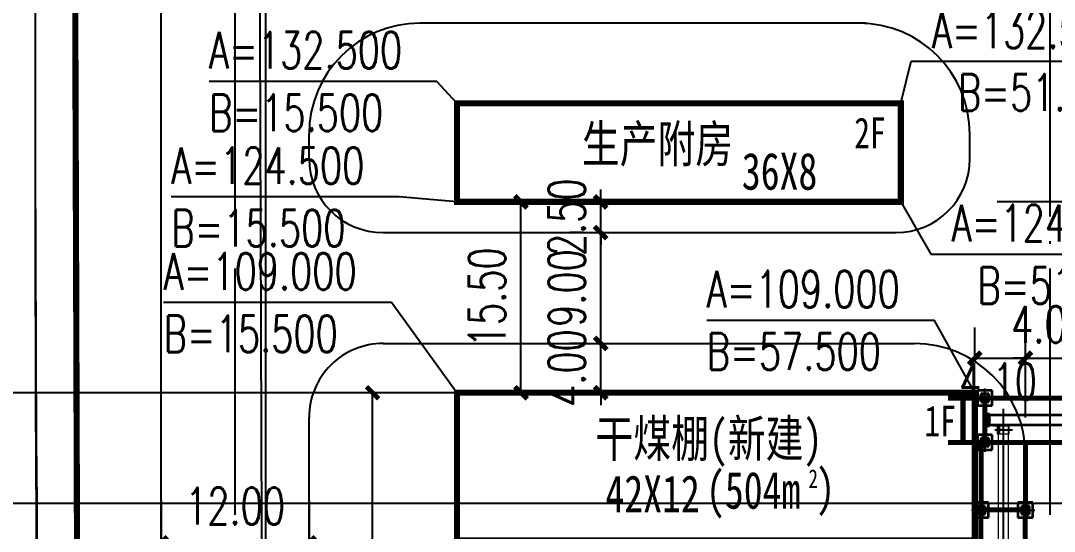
# Model space of a CAD drawing. Extents: x -170 to 1091, y -90 to 504.
# Drawn here: x -19.9 to 63.9, y 97.7 to 139.2 of the extents above; entities that cross this region are included whole.
import ezdxf

# ---------------------------------------------------------------- set-up
doc = ezdxf.new("R2010")
doc.units = 0
doc.header["$LTSCALE"] = 1000
for name, pattern in [('CENTER', [50.8, 31.75, -6.35, 6.35, -6.35]), ('DOTE', [2.42, 2, -0.2, 0.02, -0.2]), ('点画线', [18, 12, -2, 2, -2])]:
    doc.linetypes.add(name, pattern=pattern)
doc.layers.get('0').update_dxf_attribs({"linetype": 'CONTINUOUS'})
doc.layers.get('Defpoints').update_dxf_attribs({"linetype": 'CONTINUOUS'})
for name, color, linetype in [('DIM_COOR', 3, 'CONTINUOUS'), ('DIM_SYMB', 3, 'CONTINUOUS'), ('DOTE', 1, 'DOTE'), ('PUB_DIM', 3, 'CONTINUOUS'), ('PUB_TEXT', 7, 'CONTINUOUS'), ('road', 2, 'CONTINUOUS'), ('中心线层', 1, 'CENTER'), ('地形', 8, 'CONTINUOUS'), ('已建', 8, 'CONTINUOUS'), ('方格网', 6, 'CONTINUOUS'), ('选址蓝线', 5, 'CONTINUOUS')]:
    doc.layers.add(name, color=color, linetype=linetype)
doc.layers.add('EB0', color=7, linetype='CONTINUOUS', lineweight=35)
doc.styles.add('_TCH_DIM', font='SIMPLEX', dxfattribs={"bigfont": 'GBCBIG'})
doc.styles.add('_TCH_DIM_T3', font='SIMPLEX', dxfattribs={"width": 0.705882, "bigfont": 'GBCBIG'})
doc.styles.add('DIM_FONT', font='SIMPLEX', dxfattribs={"width": 0.7, "bigfont": 'GBCBIG'})
doc.styles.get("Standard").update_dxf_attribs({"font": '', "width": 0.75})
doc.styles.get('STANDARD').set_extended_font_data('SimSun')
doc.dimstyles.new('_TCH_ARCH_M_M&&1', dxfattribs={"dimtxt": 2.975, "dimasz": 1, "dimexe": 2.5, "dimexo": 3, "dimgap": 1.2625, "dimtad": 1, "dimtxsty": '_TCH_DIM_T3', "dimblk": 'ARCHTICK', "dimcen": 2.5, "dimclrt": 7, "dimazin": 2, "dimtfac": 1, "dimtdec": 0, "dimtix": 1, "dimtmove": 2, "dimatfit": 3})
doc.dimstyles.new('DIMN1', dxfattribs={"dimscale": 0.01, "dimtxt": 300, "dimasz": 100, "dimexe": 250, "dimexo": 300, "dimgap": 150, "dimtad": 1, "dimtxsty": 'DIM_FONT', "dimblk": 'ARCHTICK', "dimcen": 2.5, "dimclrt": 7, "dimazin": 2, "dimtfac": 1, "dimtdec": 0, "dimtix": 1, "dimtmove": 2, "dimatfit": 3, "dimldrblk": 'ARCHTICK'})

# ---------------------------------------------------------------- blocks, each defined once
blk = doc.blocks.new('_ArchTick')
at = {"color": 0, "linetype": 'ByBlock', "const_width": 0.4}
blk.add_lwpolyline([(-0.5, -0.5), (0.5, 0.5)], dxfattribs=at)
blk = doc.blocks.new('*D328')
at = {"layer": 'Defpoints', "color": 0, "linetype": 'Continuous', "transparency": 16777216}
for p in [(-8.5, 103.235), (3.5, 103.235), (3.5, 96.801)]:
    blk.add_point(p, dxfattribs=at)
at = {"layer": 'PUB_DIM', "color": 0, "linetype": 'Continuous', "lineweight": -2, "transparency": 16777216}
for p, q in [((-8.5, 100.235), (-8.5, 94.301)), ((3.5, 100.235), (3.5, 94.301)), ((-8.5, 96.801), (3.5, 96.801))]:
    blk.add_line(p, q, dxfattribs=at)
at = {"layer": 'PUB_DIM', "color": 0, "linetype": 'Continuous', "lineweight": -2, "transparency": 16777216, "rotation": 180}
blk.add_blockref('_ArchTick', (-8.5, 96.801), dxfattribs=at)
at = {"layer": 'PUB_DIM', "color": 0, "linetype": 'Continuous', "lineweight": -2, "transparency": 16777216}
blk.add_blockref('_ArchTick', (3.5, 96.801), dxfattribs=at)
at = {"layer": 'PUB_DIM', "color": 7, "linetype": 'Continuous', "transparency": 16777216, "insert": (-2.5, 99.801), "char_height": 3, "attachment_point": 5, "style": 'DIM_FONT'}
blk.add_mtext('\\A1;12.00', dxfattribs=at)
blk = doc.blocks.new('*D319')
at = {"layer": 'Defpoints', "color": 0, "linetype": 'Continuous', "transparency": 16777216}
for p in [(8.654, 109), (15.815, 109), (15.815, 37)]:
    blk.add_point(p, dxfattribs=at)
at = {"layer": 'PUB_DIM', "color": 0, "linetype": 'Continuous', "lineweight": -2, "transparency": 16777216}
for p, q in [((12.815, 109), (6.154, 109)), ((8.653, 37), (8.654, 109)), ((12.815, 37), (6.153, 37))]:
    blk.add_line(p, q, dxfattribs=at)
for p, rotation in [((8.654, 109), 89.99994012853249), ((8.653, 37), 269.9999401285325)]:
    blk.add_blockref('_ArchTick', p, dxfattribs=dict(at, rotation=rotation))
at = {"layer": 'PUB_DIM', "color": 7, "linetype": 'Continuous', "transparency": 16777216, "insert": (5.904, 73), "char_height": 2.975, "attachment_point": 5, "rotation": 89.99994, "style": '_TCH_DIM_T3'}
blk.add_mtext('\\A1;72.00', dxfattribs=at)
blk = doc.blocks.new('*X303')
at = {"layer": 'EB0', "color": 2}
for p, q in [((600, 594), (-600, 594)), ((-600, 594), (-600, -606)), ((325, 318), (-325, 318)), ((-325, 318), (-325, -332)), ((-200, 194), (-179, 194)), ((-200, -206), (-200, 194)), ((-179, 20), (-179, 194)), ((-159, 0), (159, 0)), ((200, 194), (179, 194)), ((179, 20), (179, 194)), ((200, -206), (200, 194)), ((325, -332), (325, 318)), ((600, -606), (600, 594)), ((-600, -606), (600, -606)), ((-325, -332), (325, -332)), ((-200, -206), (-179, -206)), ((-179, -206), (-179, -33)), ((-159, -13), (159, -13)), ((179, -206), (179, -33)), ((200, -206), (179, -206))]:
    blk.add_line(p, q, dxfattribs=at)
for centre, start, end in [((-159, 20), 180, 270), ((159, 20), 270, 360), ((-159, -33), 90, 180), ((159, -33), 0, 90)]:
    blk.add_arc(centre, 20, start, end, dxfattribs=at)
at = {"layer": '中心线层'}
blk.add_line((0, -795), (0, 773), dxfattribs=at)
at = {"layer": '中心线层', "linetype": '点画线', "lineweight": 18}
blk.add_line((-603, -6), (603, -6), dxfattribs=at)
blk = doc.blocks.new('*X304')
at = {"layer": 'EB0', "color": 2}
for p, q in [((600, 606), (-600, 606)), ((-600, 606), (-600, -594)), ((325, 332), (-325, 332)), ((-325, 332), (-325, -318)), ((-200, 206), (-179, 206)), ((-200, 206), (-200, -194)), ((-179, 206), (-179, 33)), ((159, 13), (-159, 13)), ((159, 0), (-159, 0)), ((200, 206), (179, 206)), ((179, 206), (179, 33)), ((200, 206), (200, -194)), ((325, -318), (325, 332)), ((600, -594), (600, 606)), ((-600, -594), (600, -594)), ((-325, -318), (325, -318)), ((-200, -194), (-179, -194)), ((-179, -20), (-179, -194)), ((179, -20), (179, -194)), ((200, -194), (179, -194))]:
    blk.add_line(p, q, dxfattribs=at)
for centre, start, end in [((-159, 33), 180, 270), ((-159, -20), 90, 180), ((159, 33), 270, 0), ((159, -20), 0, 90)]:
    blk.add_arc(centre, 20, start, end, dxfattribs=at)
at = {"layer": '中心线层', "linetype": '点画线', "lineweight": 18}
blk.add_line((603, 6), (-603, 6), dxfattribs=at)
at = {"layer": '中心线层'}
blk.add_line((0, 795), (0, -773), dxfattribs=at)
blk = doc.blocks.new('*X305')
at = {"layer": 'EB0', "color": 2}
for p, q in [((-606, 600), (-606, -600)), ((594, 600), (-606, 600)), ((-332, 325), (-332, -325)), ((318, 325), (-332, 325)), ((-206, 200), (-206, 179)), ((-206, 200), (194, 200)), ((-206, 179), (-33, 179)), ((-13, 159), (-13, -159)), ((0, 159), (0, -159)), ((20, 179), (194, 179)), ((194, 200), (194, 179)), ((318, -325), (318, 325)), ((594, -600), (594, 600)), ((-606, -600), (594, -600)), ((-332, -325), (318, -325)), ((-206, -200), (-206, -179)), ((-206, -179), (-33, -179)), ((-206, -200), (194, -200)), ((20, -179), (194, -179)), ((194, -200), (194, -179))]:
    blk.add_line(p, q, dxfattribs=at)
for centre, start, end in [((-33, 159), 360, 90), ((20, 159), 90, 180), ((-33, -159), 270, 0), ((20, -159), 180, 270)]:
    blk.add_arc(centre, 20, start, end, dxfattribs=at)
at = {"layer": '中心线层'}
blk.add_line((-795, 0), (773, 0), dxfattribs=at)
at = {"layer": '中心线层', "linetype": '点画线', "lineweight": 18}
blk.add_line((-6, 603), (-6, -603), dxfattribs=at)
blk = doc.blocks.new('*X306')
at = {"layer": 'EB0', "color": 2}
for p, q in [((606, 600), (-594, 600)), ((-594, 600), (-594, -600)), ((332, 325), (-318, 325)), ((-318, 325), (-318, -325)), ((-194, 200), (-194, 179)), ((206, 200), (-194, 200)), ((-20, 179), (-194, 179)), ((0, -159), (0, 159)), ((13, -159), (13, 159)), ((206, 179), (33, 179)), ((206, 200), (206, 179)), ((332, -325), (332, 325)), ((606, -600), (606, 600)), ((-594, -600), (606, -600)), ((-318, -325), (332, -325)), ((-194, -200), (-194, -179)), ((-20, -179), (-194, -179)), ((206, -200), (-194, -200)), ((206, -179), (33, -179)), ((206, -200), (206, -179))]:
    blk.add_line(p, q, dxfattribs=at)
for centre, start, end in [((-20, 159), 360, 90), ((33, 159), 90, 180), ((-20, -159), 270, 0), ((33, -159), 180, 270)]:
    blk.add_arc(centre, 20, start, end, dxfattribs=at)
at = {"layer": '中心线层', "linetype": '点画线', "lineweight": 18}
blk.add_line((6, -603), (6, 603), dxfattribs=at)
at = {"layer": '中心线层'}
blk.add_line((795, 0), (-773, 0), dxfattribs=at)
blk = doc.blocks.new('*D326')
at = {"layer": 'Defpoints', "color": 0, "linetype": 'Continuous', "transparency": 16777216}
for p in [(65.6, 111.799), (65.6, 109.96), (61.6, 104)]:
    blk.add_point(p, dxfattribs=at)
at = {"layer": 'PUB_DIM', "color": 0, "linetype": 'Continuous', "lineweight": -2, "transparency": 16777216}
for p, q in [((61.6, 107), (61.6, 114.299)), ((65.6, 112.96), (65.6, 114.299)), ((61.6, 111.799), (60.6, 111.799)), ((61.6, 111.799), (65.6, 111.799)), ((65.6, 111.799), (66.6, 111.799))]:
    blk.add_line(p, q, dxfattribs=at)
for p, rotation in [((61.6, 111.799), 359.9999401232867), ((65.6, 111.799), 179.9999401232867)]:
    blk.add_blockref('_ArchTick', p, dxfattribs=dict(at, rotation=rotation))
at = {"layer": 'PUB_DIM', "color": 7, "linetype": 'Continuous', "transparency": 16777216, "insert": (63.6, 114.549), "char_height": 2.975, "attachment_point": 5, "rotation": 359.99994, "style": '_TCH_DIM_T3'}
blk.add_mtext('\\A1;4.00', dxfattribs=at)
blk = doc.blocks.new('*D327')
at = {"layer": 'Defpoints', "color": 0, "linetype": 'Continuous', "transparency": 16777216}
for p in [(61.6, 111.799), (57.5, 109), (61.6, 109)]:
    blk.add_point(p, dxfattribs=at)
at = {"layer": 'PUB_DIM', "color": 0, "linetype": 'Continuous', "lineweight": -2, "transparency": 16777216}
for p, q in [((57.5, 112), (57.5, 114.299)), ((61.6, 112), (61.6, 114.299)), ((57.5, 111.799), (61.6, 111.799))]:
    blk.add_line(p, q, dxfattribs=at)
for p, rotation in [((57.5, 111.799), 179.9999401232867), ((61.6, 111.799), 359.9999401232867)]:
    blk.add_blockref('_ArchTick', p, dxfattribs=dict(at, rotation=rotation))
at = {"layer": 'PUB_DIM', "color": 7, "linetype": 'Continuous', "transparency": 16777216, "insert": (59.389, 109.909), "char_height": 2.975, "attachment_point": 5, "rotation": 359.99994, "style": '_TCH_DIM_T3'}
blk.add_mtext('\\A1;4.10', dxfattribs=at)
blk = doc.blocks.new('*D320')
at = {"layer": 'Defpoints', "color": 0, "linetype": 'Continuous', "transparency": 16777216}
for p in [(27.154, 113), (27.853, 113), (27.853, 109)]:
    blk.add_point(p, dxfattribs=at)
at = {"layer": 'PUB_DIM', "color": 0, "linetype": 'Continuous', "lineweight": -2, "transparency": 16777216}
for p, q in [((27.154, 113), (27.154, 114)), ((24.853, 113), (24.654, 113)), ((27.154, 109), (27.154, 113)), ((24.853, 109), (24.654, 109)), ((27.154, 109), (27.154, 108))]:
    blk.add_line(p, q, dxfattribs=at)
for p, rotation in [((27.154, 113), 269.9999401207854), ((27.154, 109), 89.99994012078545)]:
    blk.add_blockref('_ArchTick', p, dxfattribs=dict(at, rotation=rotation))
at = {"layer": 'PUB_DIM', "color": 7, "linetype": 'Continuous', "transparency": 16777216, "insert": (24.404, 111), "char_height": 2.975, "attachment_point": 5, "rotation": 89.99994, "style": '_TCH_DIM_T3'}
blk.add_mtext('\\A1;4.00', dxfattribs=at)
blk = doc.blocks.new('*D321')
at = {"layer": 'Defpoints', "color": 0, "linetype": 'Continuous', "transparency": 16777216}
for p in [(27.154, 122), (28.762, 122), (28.762, 113)]:
    blk.add_point(p, dxfattribs=at)
at = {"layer": 'PUB_DIM', "color": 0, "linetype": 'Continuous', "lineweight": -2, "transparency": 16777216}
for p, q in [((25.762, 122), (24.654, 122)), ((27.154, 113), (27.154, 122)), ((25.762, 113), (24.654, 113))]:
    blk.add_line(p, q, dxfattribs=at)
for p, rotation in [((27.154, 122), 89.99994012078542), ((27.154, 113), 269.9999401207854)]:
    blk.add_blockref('_ArchTick', p, dxfattribs=dict(at, rotation=rotation))
at = {"layer": 'PUB_DIM', "color": 7, "linetype": 'Continuous', "transparency": 16777216, "insert": (24.404, 117.5), "char_height": 2.975, "attachment_point": 5, "rotation": 89.99994, "style": '_TCH_DIM_T3'}
blk.add_mtext('\\A1;9.00', dxfattribs=at)
blk = doc.blocks.new('*D322')
at = {"layer": 'Defpoints', "color": 0, "linetype": 'Continuous', "transparency": 16777216}
for p in [(27.154, 124.495), (28.762, 124.495), (28.762, 122)]:
    blk.add_point(p, dxfattribs=at)
at = {"layer": 'PUB_DIM', "color": 0, "linetype": 'Continuous', "lineweight": -2, "transparency": 16777216}
for p, q in [((27.154, 124.495), (27.154, 125.495)), ((25.762, 124.495), (24.654, 124.495)), ((27.154, 122), (27.154, 124.495)), ((25.762, 122), (24.654, 122)), ((27.154, 122), (27.154, 121))]:
    blk.add_line(p, q, dxfattribs=at)
for p, rotation in [((27.154, 124.495), 269.9999401207854), ((27.154, 122), 89.99994012078545)]:
    blk.add_blockref('_ArchTick', p, dxfattribs=dict(at, rotation=rotation))
at = {"layer": 'PUB_DIM', "color": 7, "linetype": 'Continuous', "transparency": 16777216, "insert": (24.404, 123.248), "char_height": 2.975, "attachment_point": 5, "rotation": 89.99994, "style": '_TCH_DIM_T3'}
blk.add_mtext('\\A1;2.50', dxfattribs=at)
blk = doc.blocks.new('*D323')
at = {"layer": 'Defpoints', "color": 0, "linetype": 'Continuous', "transparency": 16777216}
for p in [(20.686, 124.495), (22.014, 124.495), (22.014, 109)]:
    blk.add_point(p, dxfattribs=at)
at = {"layer": 'PUB_DIM', "color": 0, "linetype": 'Continuous', "lineweight": -2, "transparency": 16777216}
for p, q in [((19.014, 124.495), (18.186, 124.495)), ((20.686, 109), (20.686, 124.495)), ((19.014, 109), (18.186, 109))]:
    blk.add_line(p, q, dxfattribs=at)
for p, rotation in [((20.686, 124.495), 89.99994012078542), ((20.686, 109), 269.9999401207854)]:
    blk.add_blockref('_ArchTick', p, dxfattribs=dict(at, rotation=rotation))
at = {"layer": 'PUB_DIM', "color": 7, "linetype": 'Continuous', "transparency": 16777216, "insert": (17.936, 116.748), "char_height": 2.975, "attachment_point": 5, "rotation": 89.99994, "style": '_TCH_DIM_T3'}
blk.add_mtext('\\A1;15.50', dxfattribs=at)

msp = doc.modelspace()

# ---------------------------------------------------------------- linework, layer by layer
at = {"color": 6, "linetype": 'Continuous'}
msp.add_line((114.99999, 124.49998), (59.30713, 124.49998), dxfattribs=at)
at = {"linetype": 'Continuous'}
for p, q in [((51.49994, 108.99998), (-25.37575, 108.99998)), ((15.5, 109.00002), (15.49992, 37.00002))]:
    msp.add_line(p, q, dxfattribs=at)
at = {"linetype": 'Continuous', "const_width": 0.5}
for points in [[(15.49999, 132.49998), (51.49999, 132.49998), (51.49999, 124.49998), (15.49999, 124.49998)], [(15.49999, 97.00002), (57.50002, 96.99998), (57.49997, 109.00018), (15.5, 109.00023)]]:
    msp.add_lwpolyline(points, close=True, dxfattribs=at)
at = {"layer": 'DIM_COOR', "color": 4, "linetype": 'Continuous'}
for p, q in [((51.49999, 132.49998), (52.3468, 135.9237)), ((52.3468, 135.9237), (70.8268, 135.9237)), ((13.8727, 134.27327), (-4.6073, 134.27327)), ((15.49999, 132.49998), (13.8727, 134.27327)), ((10.8051, 124.89939), (-7.6749, 124.89939)), ((15.49999, 124.49998), (10.8051, 124.89939)), ((51.49999, 124.49998), (53.9396, 120.24161)), ((53.9396, 120.24161), (72.4196, 120.24161)), ((10.1836, 116.31561), (-8.2964, 116.31561)), ((15.5, 109.00002), (10.1836, 116.31561)), ((54.23908, 114.8783), (35.75908, 114.8783)), ((57.49997, 109.00018), (54.23908, 114.8783))]:
    msp.add_line(p, q, dxfattribs=at)
at = {"layer": 'DIM_SYMB', "linetype": 'Continuous'}
for points in [[(21.79305, 133.73961, 0, 0, 0), (20.5747, 136.3377, 0.4, 0, 0), (19.93784, 137.69579, 0, 0, 0)], [(40.43517, 133.73961, 0, 0, 0), (43.24352, 136.62151, 0.4, 0, 0), (44.29039, 137.69579, 0, 0, 0)]]:
    msp.add_lwpolyline(points, format="xyseb", dxfattribs=at)
at = {"layer": 'DOTE', "ltscale": 0.01}
for p, q in [((-2.5, 26.5), (-2.5, 457.18428)), ((63.59991, 26.49997), (63.60004, 143.49997)), ((63.59991, 26.49997), (63.60001, 119.28279))]:
    msp.add_line(p, q, dxfattribs=at)
at = {"layer": 'DOTE', "linetype": 'DOTE'}
msp.add_line((15.49992, 36.00002), (15.5, 109.00002), dxfattribs=at)
at = {"layer": 'DOTE', "linetype": 'DOTE', "ltscale": 0.01, "const_width": 0.5, "flags": 128}
msp.add_lwpolyline([(26.19028, 286.22262), (23.56821, 434.44816), (400.99488, 434.45822), (411.28068, -8.0828), (-14.91554, -25.63548), (-15.93853, 284.5683)], close=True, dxfattribs=at)
at = {"layer": 'EB0', "color": 5}
for p, q in [((55.33197, 108.67588), (70.71947, 108.67586)), ((55.33197, 108.47588), (70.71947, 108.47586)), ((56.43197, 108.66338), (56.43197, 104.88838)), ((56.63197, 108.66338), (56.63197, 104.88838)), ((57.71279, 108.67588), (61.3, 108.67587)), ((57.71279, 108.47588), (61.3, 108.47587)), ((58.21947, 104.97875), (58.21947, 108.57588)), ((58.41947, 104.97875), (58.41947, 108.57588)), ((55.33197, 105.07588), (70.71947, 105.07586)), ((55.33197, 104.87588), (70.71947, 104.87586)), ((57.9, 104.87588), (57.89999, 98.74975)), ((58.1, 104.87588), (58.09999, 98.74975)), ((61.5, 104.87587), (61.49999, 98.74974)), ((61.7, 104.87587), (61.69999, 98.74974)), ((61.59996, 99.57587), (58.00002, 99.57588)), ((61.59996, 99.37587), (58.00002, 99.37588))]:
    msp.add_line(p, q, dxfattribs=at)
at = {"layer": 'EB0'}
for p, q in [((58.7, 107.25088), (58.3, 107.25088)), ((58.3, 107.25088), (58.3, 106.30088)), ((112.66947, 107.17582), (58.3, 107.17588)), ((58.7, 106.30088), (58.7, 107.25088)), ((112.66947, 106.37582), (58.3, 106.37588)), ((58.3, 106.30088), (58.7, 106.30088)), ((61.59993, 39.99997), (61.59999, 103.99997))]:
    msp.add_line(p, q, dxfattribs=at)
at = {"layer": 'EB0', "color": 230, "linetype": 'Continuous', "lineweight": 18}
for p, q in [((59.975, 106.29088), (59.025, 106.29088)), ((59.325, 106.29088), (59.325, 105.66088)), ((59.325, 106.29088), (59.325, 105.66088)), ((60.275, 106.29088), (59.325, 106.29088)), ((59.325, 105.66088), (60.275, 105.66088)), ((59.325, 105.66088), (60.275, 105.66088)), ((59.4, 106.29088), (59.39994, 51.68488)), ((60.2, 106.29088), (60.19994, 51.68488)), ((60.275, 105.66088), (60.275, 106.29088)), ((60.275, 105.66088), (60.275, 106.29088))]:
    msp.add_line(p, q, dxfattribs=at)
at = {"layer": 'EB0', "color": 4}
for p, q in [((57.91248, 68.39823), (57.91252, 98.74975)), ((58.08748, 68.39823), (58.08752, 98.74975)), ((61.51243, 68.39822), (61.51246, 98.74974)), ((61.68743, 68.39822), (61.68746, 98.74974))]:
    msp.add_line(p, q, dxfattribs=at)
at = {"layer": 'road', "linetype": 'Continuous'}
for p, q in [((-8.5, 22), (-8.5, 443.18428)), ((24.7, 139), (12.5, 139)), ((24.70003, 139.00001), (12.50003, 139.00003)), ((48.10003, 138.99999), (12.50003, 139.00003)), ((48.7, 139), (36.3, 139)), ((3.5, 128.00003), (3.5, 130)), ((57.10002, 127.99998), (57.10002, 129.99998)), ((9.49999, 122.00003), (51.10001, 121.99998)), ((9.50001, 113.00003), (52.60008, 112.99998)), ((3.5, 87.8), (3.5, 107.00003))]:
    msp.add_line(p, q, dxfattribs=at)
for centre, radius, start, end in [((12.5, 130), 9, 90, 180), ((48.10002, 129.99999), 9, 359.9999401, 89.9999401), ((9.5, 128.00003), 6, 180, 269.9999401), ((51.10002, 127.99998), 6, 269.9999401, 359.9999401), ((9.5, 107.00003), 6, 89.9999401, 180), ((52.59999, 103.99998), 9, 359.9999401, 89.9999401), ((52.59999, 103.99998), 9, 359.9999401, 89.9999401)]:
    msp.add_arc(centre, radius, start, end, dxfattribs=at)
at = {"layer": '中心线层', "linetype": '点画线', "lineweight": 18}
for p, q in [((58.5, 107.35088), (58.5, 106.20088)), ((58.2, 106.77588), (58.8, 106.77588))]:
    msp.add_line(p, q, dxfattribs=at)
at = {"layer": '中心线层', "lineweight": 25}
for p, q in [((59.8, 107.68695), (59.79994, 48.58863)), ((59.8, 106.86575), (59.79994, 51.23)), ((59.8, 106.5747), (59.79994, 51.23)), ((59.1326, 105.97588), (60.55077, 105.97587)), ((59.1326, 105.97588), (60.55077, 105.97587)), ((59.1326, 105.97588), (60.55077, 105.97587)), ((59.8, 105.97588), (59.25606, 105.97588)), ((59.8, 105.97588), (59.25606, 105.97588)), ((59.8, 105.97588), (59.25606, 105.97588)), ((59.28839, 105.97588), (60.11839, 105.97588)), ((59.28839, 105.97588), (60.11839, 105.97588)), ((59.28839, 105.97588), (60.11839, 105.97588))]:
    msp.add_line(p, q, dxfattribs=at)
at = {"layer": '中心线层', "color": 230, "lineweight": 25}
msp.add_line((59.5, 105.67588), (59.5, 106.27588), dxfattribs=at)
msp.add_line((59.5, 105.67588), (59.5, 106.27588), dxfattribs=at)
msp.add_line((59.5, 105.67588), (59.5, 106.27588), dxfattribs=at)
at = {"layer": '地形', "flags": 128}
for points in [[(-16.44504, -22.94444, -0.0145871), (-16.57492, 276.689), (-15.82922, 482.49331), (-15.80712, 494.06478)], [(-16.44504, -22.94444, -0.01359882), (-16.57492, 298.46458), (-15.82922, 482.49331), (-15.80919, 492.98413)]]:
    msp.add_lwpolyline(points, format="xyb", dxfattribs=at)
at = {"layer": '已建', "linetype": 'Continuous'}
msp.add_line((41.01203, 109), (51.49994, 108.99998), dxfattribs=at)
at = {"layer": '方格网', "color": 6, "linetype": 'Continuous'}
for p, q in [((0, -54.65023), (0, 494.06478)), ((850.549, 100), (-76.88164, 100))]:
    msp.add_line(p, q, dxfattribs=at)
at = {"layer": '选址蓝线', "color": 5, "linetype": 'Continuous', "flags": 128}
msp.add_lwpolyline([(26.19028, 286.22262), (23.56821, 434.44816), (400.99488, 434.45822), (410.69968, 16.91446), (0, 0), (-0.94049, 285.18659)], close=True, dxfattribs=at)

# ---------------------------------------------------------------- block references
at = {"layer": 'EB0', "xscale": 0.001, "yscale": 0.001, "zscale": 0.001, "rotation": 359.9999401246263}
for name, p in [('*X303', (58.31947, 108.58238)), ('*X304', (58.31947, 104.96938)), ('*X306', (57.99349, 99.47588)), ('*X305', (61.60649, 99.47587))]:
    msp.add_blockref(name, p, dxfattribs=at)

# ---------------------------------------------------------------- texts
at = {"layer": 'PUB_TEXT', "linetype": 'Continuous', "style": '_TCH_DIM', "width": 0.705882}
for s, p in [('A=132.500', (54.0268, 136.9737)), ('A=132.500', (-4.6073, 135.32327)), ('B=51.500', (56.1268, 131.8987)), ('B=15.500', (-4.6073, 130.24827)), ('A=124.500', (-7.6749, 125.94939)), ('A=124.500', (55.6196, 121.29161)), ('B=15.500', (-7.6749, 120.87439)), ('A=109.000', (-8.2964, 117.36561)), ('B=51.500', (57.7196, 116.21661)), ('A=109.000', (35.75908, 115.9283)), ('B=15.500', (-8.2964, 112.29061)), ('B=57.500', (35.75908, 110.8533))]:
    msp.add_text(s, height=2.975, dxfattribs=at).set_placement(p)
at = {"layer": 'PUB_TEXT', "linetype": 'Continuous', "width": 0.75}
for s, height, p in [('生产附房', 3, (25.62867, 127.70321)), ('2F', 2.5, (47.7204, 128.84933)), ('36X8', 3, (38.60222, 125.48503)), ('1F', 2.5, (53.40852, 105.45604)), ('干煤棚(新建)', 3, (26.72898, 103.78222)), ('42X12', 3, (27.53973, 99.29925)), ('(504m', 3, (35.69626, 99.58415)), ('2', 1.5, (44.00936, 101.27924)), (')', 3, (44.63156, 99.77924))]:
    msp.add_text(s, height=height, rotation=359.9999401, dxfattribs=at).set_placement(p)

# ---------------------------------------------------------------- dimensions: what is measured, and where the dimension line sits
at = {"layer": 'PUB_DIM', "linetype": 'Continuous'}
for base, p1, p2, angle, picture, middle in [((27.15399, 124.49531), (28.76238, 122.00001), (28.76238, 124.49531), 89.9999401, '*D322', (24.40399, 123.24766)), ((20.6856, 124.49531), (22.0142, 109.00022), (22.0142, 124.49531), 89.9999401, '*D323', (17.9356, 116.74777)), ((27.15398, 122.00001), (28.76237, 113.00001), (28.76238, 122.00001), 89.9999401, '*D321', (24.40398, 117.50001)), ((65.6, 111.79928), (61.59999, 103.99997), (65.6, 109.95974), 359.9999401, '*D326', (63.60001, 114.54928)), ((27.15397, 113.00001), (27.85328, 109.00021), (27.85329, 113.00001), 89.9999401, '*D320', (24.40397, 111.00012))]:
    dim = msp.add_linear_dim(base=base, p1=p1, p2=p2, angle=angle, dimstyle='_TCH_ARCH_M_M&&1', dxfattribs=at)
    dim.commit()
    dim.dimension.update_dxf_attribs({"geometry": picture, "text_midpoint": middle})
dim = msp.add_linear_dim(base=(61.6, 111.79928), p1=(57.49997, 109.00018), p2=(61.6, 109.00018), angle=359.9999401, dimstyle='_TCH_ARCH_M_M&&1', dxfattribs=at)
dim.commit()
dim.dimension.update_dxf_attribs({"geometry": '*D327', "text_midpoint": (59.38887, 109.90855), "dimtype": 128})
for p1, p2, distance, dimstyle, picture, middle in [((15.81506, 37.00002), (15.81514, 109.00002), 7.16157, '_TCH_ARCH_M_M&&1', '*D319', (5.90353, 73.00003)), ((-8.5, 103.23477), (3.5, 103.23477), -6.43408, 'DIMN1', '*D328', (-2.5, 99.8007))]:
    dim = msp.add_aligned_dim(p1=p1, p2=p2, distance=distance, dimstyle=dimstyle, dxfattribs=at)
    dim.commit()
    dim.dimension.update_dxf_attribs({"geometry": picture, "text_midpoint": middle})

doc.saveas('drawing.dxf')
